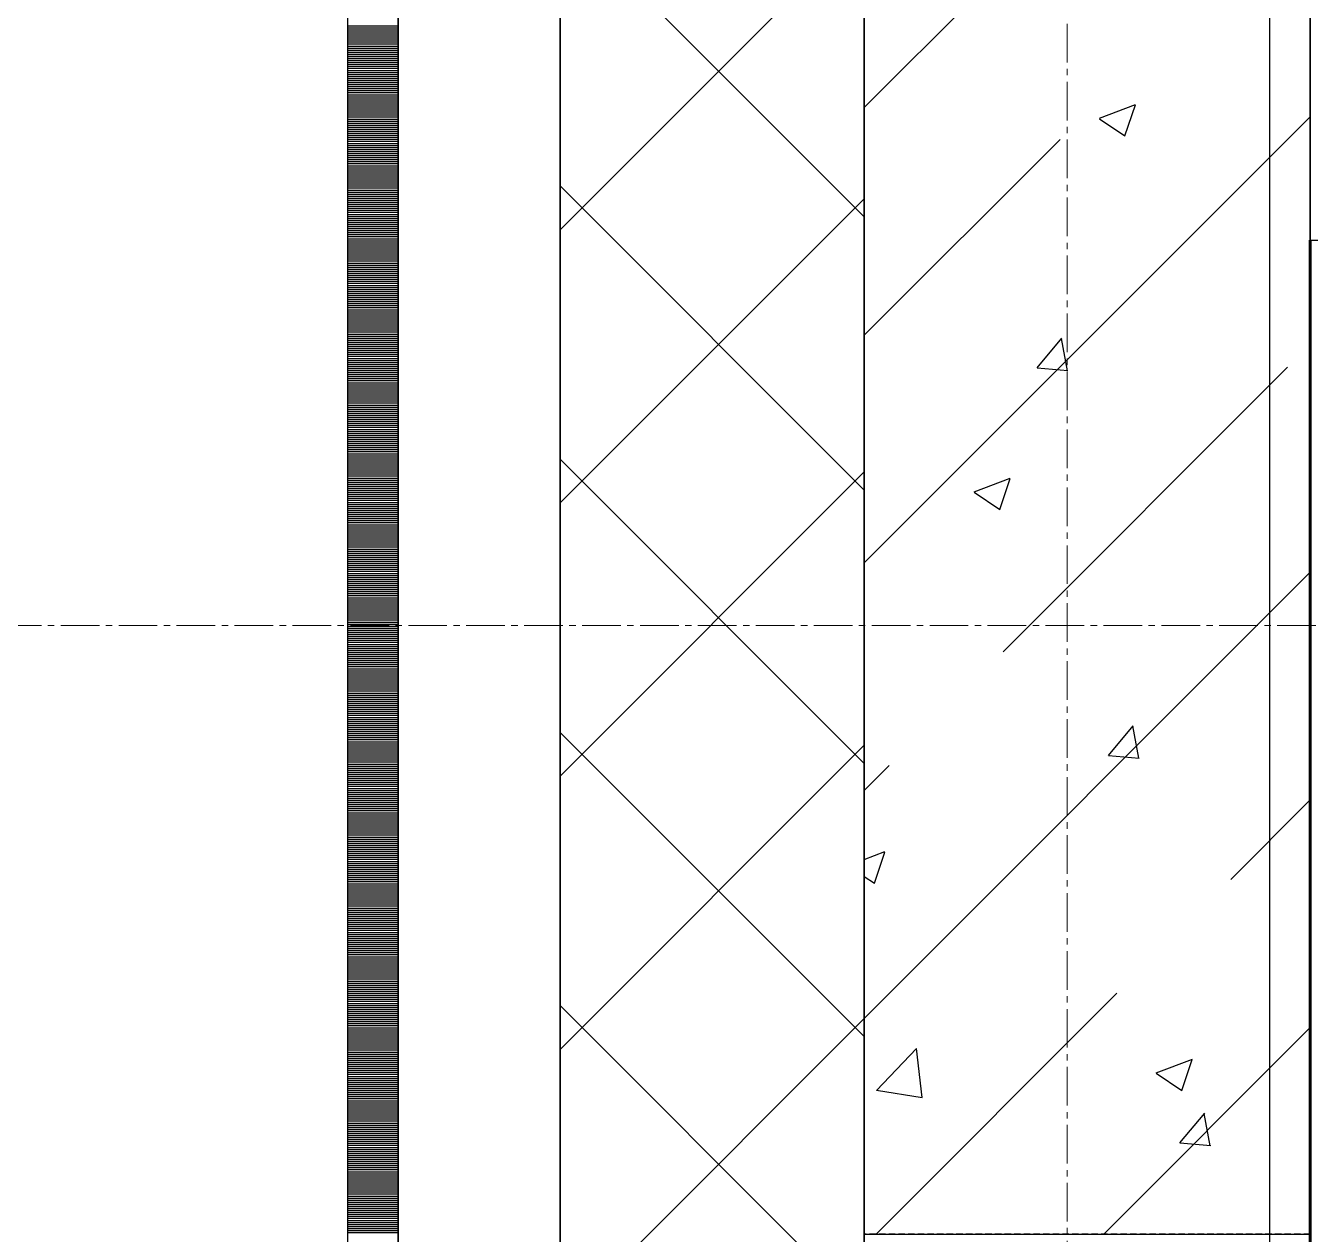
# Model space of a CAD drawing. Header units: millimetres. Extents: x 538266 to 1167394, y 114608 to 637157.
# Drawn here: x 1045920 to 1046554, y 522869 to 523464 of the extents above; entities that cross this region are included whole.
import ezdxf

# ---------------------------------------------------------------- set-up
doc = ezdxf.new("R2010")
doc.units = ezdxf.units.MM
for name, pattern in [('CENTER2', [28.575, 19.05, -3.175, 3.175, -3.175]), ('DASHED', [19.05, 12.7, -6.35]), ('HIDDEN2', [4.7625, 3.175, -1.5875])]:
    doc.linetypes.add(name, pattern=pattern)
for name, color, linetype, lineweight in [('0) шт стен 3 эт', 150, 'Continuous', 60), ('АР_Колонны', 70, 'Continuous', 30), ('АР_Стены ЖБ', 7, 'Continuous', 35), ('АР_Стены ПЕНОблок', 52, 'Continuous', 20), ('АР_Тонкая', 254, 'Continuous', 5), ('АР_Утеплитель', 31, 'Continuous', 0), ('АР_Штриховка', 8, 'Continuous', 0)]:
    doc.layers.add(name, color=color, linetype=linetype, lineweight=lineweight)
doc.layers.add('АР_Делит', color=120, linetype='Continuous', lineweight=0, plot=False)
doc.layers.add('РД_Оси_100', color=7, linetype='Continuous', lineweight=0, true_color=0x525252)
doc.layers.add('ФВ-5', color=7, linetype='Continuous')

# ---------------------------------------------------------------- blocks, each defined once
blk = doc.blocks.new('СОШ_2200_АР_ОСИ_М100_28.05.24')
at = {"layer": 'АР_Делит', "color": 251, "linetype": 'DASHED', "true_color": 0x636466}
blk.add_lwpolyline([(114955, 135155), (114955, -355), (93595.036, -355), (93595.036, 13855), (94145, 13855), (94145, 68320), (66055, 68320), (66055, 13857.73), (83455, 13857.73), (83455, -355), (45245, -355), (45245, 13145), (44695, 13145), (44695, 26755), (45245, 26755), (45245, 68320), (20455, 68320), (20455, 26755), (27955, 26755), (27955, 13145), (-355, 13145), (-355, 100855)], dxfattribs=at)
at = {"layer": 'РД_Оси_100', "color": 251, "linetype": 'CENTER2', "true_color": 0x636466}
blk.add_line((0, -6155), (0, 139938.679), dxfattribs=at)
blk.add_lwpolyline([(29555, 26400), (-5454.958, 26400), (-5954.958, 26250)], dxfattribs=at)
blk = doc.blocks.new('3_этаж1')
at = {"layer": 'АР_Колонны', "color": 18, "linetype": 'HIDDEN2', "lineweight": 25, "true_color": 0x000000}
for p, q in [((684283.57, 522868.74), (684283.57, 524068.74)), ((684503.57, 524068.74), (684503.57, 522868.74)), ((684503.57, 522868.74), (684283.57, 522868.74))]:
    blk.add_line(p, q, dxfattribs=at)
at = {"layer": 'АР_Колонны', "color": 18, "linetype": 'Continuous', "lineweight": 25, "true_color": 0x000000}
for p, q in [((684283.57, 524068.74), (684283.57, 522868.74)), ((684283.57, 524068.74), (684283.57, 522868.74)), ((684503.57, 522868.74), (684503.57, 524068.74)), ((684503.57, 522868.74), (684503.57, 524068.74)), ((684283.57, 522868.74), (684503.57, 522868.74)), ((684283.57, 522868.74), (684503.57, 522868.74))]:
    blk.add_line(p, q, dxfattribs=at)
at = {"layer": 'АР_Стены ЖБ', "color": 18, "linetype": 'Continuous', "lineweight": 25, "true_color": 0x000000}
for p, q in [((684283.57, 524068.74), (684283.57, 522868.74)), ((684503.57, 522868.74), (684503.57, 524068.74)), ((684503.57, 523578.74), (684503.57, 523358.74)), ((684503.57, 523358.74), (691083.57, 523358.74)), ((684283.57, 522868.74), (684503.57, 522868.74))]:
    blk.add_line(p, q, dxfattribs=at)
at = {"layer": 'АР_Стены ПЕНОблок', "color": 18, "linetype": 'Continuous', "lineweight": 25, "true_color": 0x000000}
for p, q in [((684283.57, 587568.74), (684283.57, 511368.74)), ((684483.57, 511368.74), (684483.57, 587568.74))]:
    blk.add_line(p, q, dxfattribs=at)
at = {"layer": 'АР_Тонкая', "color": 18, "linetype": 'Continuous', "lineweight": 25, "true_color": 0x000000}
for p, q in [((684028.57, 587568.74), (684028.57, 511368.74)), ((684053.57, 587568.74), (684053.57, 511368.74)), ((684053.57, 511368.74), (684053.57, 587568.74)), ((684133.57, 511368.74), (684133.57, 587568.74))]:
    blk.add_line(p, q, dxfattribs=at)
at = {"layer": 'АР_Утеплитель', "color": 18, "linetype": 'Continuous', "lineweight": 25, "true_color": 0x000000}
for p, q in [((684133.57, 587568.74), (684133.57, 511368.74)), ((684283.57, 511368.74), (684283.57, 587568.74))]:
    blk.add_line(p, q, dxfattribs=at)
at = {"layer": 'АР_Штриховка', "color": 18, "linetype": 'Continuous', "lineweight": 25, "true_color": 0x000000}
for p, q in [((684283.57, 523424.11), (684503.57, 523644.11)), ((684283.57, 523370.2), (684133.57, 523520.2)), ((684133.57, 523363.91), (684283.57, 523513.91)), ((684028.57, 523464.49), (684053.57, 523464.49)), ((684028.57, 523463.49), (684053.57, 523463.49)), ((684028.57, 523462.49), (684053.57, 523462.49)), ((684028.57, 523461.49), (684053.57, 523461.49)), ((684028.57, 523460.49), (684053.57, 523460.49)), ((684028.57, 523459.49), (684053.57, 523459.49)), ((684028.57, 523458.49), (684053.57, 523458.49)), ((684028.57, 523457.49), (684053.57, 523457.49)), ((684028.57, 523456.49), (684053.57, 523456.49)), ((684028.57, 523455.49), (684053.57, 523455.49)), ((684028.57, 523454.49), (684053.57, 523454.49)), ((684028.57, 523453.49), (684053.57, 523453.49)), ((684028.57, 523452.49), (684053.57, 523452.49)), ((684028.57, 523451.49), (684053.57, 523451.49)), ((684028.57, 523450.49), (684053.57, 523450.49)), ((684028.57, 523449.49), (684053.57, 523449.49)), ((684028.57, 523448.49), (684053.57, 523448.49)), ((684028.57, 523447.49), (684053.57, 523447.49)), ((684028.57, 523446.49), (684053.57, 523446.49)), ((684028.57, 523445.49), (684053.57, 523445.49)), ((684028.57, 523444.49), (684053.57, 523444.49)), ((684028.57, 523443.49), (684053.57, 523443.49)), ((684028.57, 523442.49), (684053.57, 523442.49)), ((684028.57, 523441.49), (684053.57, 523441.49)), ((684028.57, 523440.49), (684053.57, 523440.49)), ((684028.57, 523439.49), (684053.57, 523439.49)), ((684028.57, 523438.49), (684053.57, 523438.49)), ((684028.57, 523437.49), (684053.57, 523437.49)), ((684028.57, 523436.49), (684053.57, 523436.49)), ((684028.57, 523435.49), (684053.57, 523435.49)), ((684028.57, 523434.49), (684053.57, 523434.49)), ((684028.57, 523433.49), (684053.57, 523433.49)), ((684028.57, 523432.49), (684053.57, 523432.49)), ((684028.57, 523431.49), (684053.57, 523431.49)), ((684028.57, 523430.49), (684053.57, 523430.49)), ((684028.57, 523429.49), (684053.57, 523429.49)), ((684028.57, 523428.49), (684053.57, 523428.49)), ((684028.57, 523427.49), (684053.57, 523427.49)), ((684028.57, 523426.49), (684053.57, 523426.49)), ((684028.57, 523425.49), (684053.57, 523425.49)), ((684399.59, 523418.83), (684417.37, 523425.66)), ((684412.15, 523410.12), (684417.3, 523425.47)), ((684028.57, 523424.49), (684053.57, 523424.49)), ((684028.57, 523423.49), (684053.57, 523423.49)), ((684028.57, 523422.49), (684053.57, 523422.49)), ((684028.57, 523421.49), (684053.57, 523421.49)), ((684028.57, 523420.49), (684053.57, 523420.49)), ((684028.57, 523419.49), (684053.57, 523419.49)), ((684283.57, 523199.6), (684503.57, 523419.6)), ((684399.51, 523418.65), (684412.14, 523410.13)), ((684028.57, 523418.49), (684053.57, 523418.49)), ((684028.57, 523417.49), (684053.57, 523417.49)), ((684028.57, 523416.49), (684053.57, 523416.49)), ((684028.57, 523415.49), (684053.57, 523415.49)), ((684028.57, 523414.49), (684053.57, 523414.49)), ((684028.57, 523413.49), (684053.57, 523413.49)), ((684028.57, 523412.49), (684053.57, 523412.49)), ((684028.57, 523411.49), (684053.57, 523411.49)), ((684028.57, 523410.49), (684053.57, 523410.49)), ((684028.57, 523409.49), (684053.57, 523409.49)), ((684028.57, 523408.49), (684053.57, 523408.49)), ((684028.57, 523407.49), (684053.57, 523407.49)), ((684028.57, 523406.49), (684053.57, 523406.49)), ((684283.57, 523311.85), (684380.1, 523408.38)), ((684028.57, 523405.49), (684053.57, 523405.49)), ((684028.57, 523404.49), (684053.57, 523404.49)), ((684028.57, 523403.49), (684053.57, 523403.49)), ((684028.57, 523402.49), (684053.57, 523402.49)), ((684028.57, 523401.49), (684053.57, 523401.49)), ((684028.57, 523400.49), (684053.57, 523400.49)), ((684028.57, 523399.49), (684053.57, 523399.49)), ((684028.57, 523398.49), (684053.57, 523398.49)), ((684028.57, 523397.49), (684053.57, 523397.49)), ((684028.57, 523396.49), (684053.57, 523396.49)), ((684028.57, 523395.49), (684053.57, 523395.49)), ((684028.57, 523394.49), (684053.57, 523394.49)), ((684028.57, 523393.49), (684053.57, 523393.49)), ((684028.57, 523392.49), (684053.57, 523392.49)), ((684028.57, 523391.49), (684053.57, 523391.49)), ((684028.57, 523390.49), (684053.57, 523390.49)), ((684028.57, 523389.49), (684053.57, 523389.49)), ((684028.57, 523388.49), (684053.57, 523388.49)), ((684028.57, 523387.49), (684053.57, 523387.49)), ((684028.57, 523386.49), (684053.57, 523386.49)), ((684028.57, 523385.49), (684053.57, 523385.49)), ((684028.57, 523384.49), (684053.57, 523384.49)), ((684028.57, 523383.49), (684053.57, 523383.49)), ((684028.57, 523382.49), (684053.57, 523382.49)), ((684028.57, 523381.49), (684053.57, 523381.49)), ((684028.57, 523380.49), (684053.57, 523380.49)), ((684283.57, 523235.49), (684133.57, 523385.49)), ((684028.57, 523379.49), (684053.57, 523379.49)), ((684028.57, 523378.49), (684053.57, 523378.49)), ((684028.57, 523377.49), (684053.57, 523377.49)), ((684028.57, 523376.49), (684053.57, 523376.49)), ((684028.57, 523375.49), (684053.57, 523375.49)), ((684028.57, 523374.49), (684053.57, 523374.49)), ((684133.57, 523229.21), (684283.57, 523379.21)), ((684028.57, 523373.49), (684053.57, 523373.49)), ((684028.57, 523372.49), (684053.57, 523372.49)), ((684028.57, 523371.49), (684053.57, 523371.49)), ((684028.57, 523370.49), (684053.57, 523370.49)), ((684028.57, 523369.49), (684053.57, 523369.49)), ((684028.57, 523368.49), (684053.57, 523368.49)), ((684028.57, 523367.49), (684053.57, 523367.49)), ((684028.57, 523366.49), (684053.57, 523366.49)), ((684028.57, 523365.49), (684053.57, 523365.49)), ((684028.57, 523364.49), (684053.57, 523364.49)), ((684028.57, 523363.49), (684053.57, 523363.49)), ((684028.57, 523362.49), (684053.57, 523362.49)), ((684028.57, 523361.49), (684053.57, 523361.49)), ((684028.57, 523360.49), (684053.57, 523360.49)), ((684028.57, 523359.49), (684053.57, 523359.49)), ((684028.57, 523358.49), (684053.57, 523358.49)), ((684028.57, 523357.49), (684053.57, 523357.49)), ((684028.57, 523356.49), (684053.57, 523356.49)), ((684028.57, 523355.49), (684053.57, 523355.49)), ((684028.57, 523354.49), (684053.57, 523354.49)), ((684028.57, 523353.49), (684053.57, 523353.49)), ((684028.57, 523352.49), (684053.57, 523352.49)), ((684028.57, 523351.49), (684053.57, 523351.49)), ((684028.57, 523350.49), (684053.57, 523350.49)), ((684028.57, 523349.49), (684053.57, 523349.49)), ((684028.57, 523348.49), (684053.57, 523348.49)), ((684028.57, 523347.49), (684053.57, 523347.49)), ((684028.57, 523346.49), (684053.57, 523346.49)), ((684028.57, 523345.49), (684053.57, 523345.49)), ((684028.57, 523344.49), (684053.57, 523344.49)), ((684028.57, 523343.49), (684053.57, 523343.49)), ((684028.57, 523342.49), (684053.57, 523342.49)), ((684028.57, 523341.49), (684053.57, 523341.49)), ((684028.57, 523340.49), (684053.57, 523340.49)), ((684028.57, 523339.49), (684053.57, 523339.49)), ((684028.57, 523338.49), (684053.57, 523338.49)), ((684028.57, 523337.49), (684053.57, 523337.49)), ((684028.57, 523336.49), (684053.57, 523336.49)), ((684028.57, 523335.49), (684053.57, 523335.49)), ((684028.57, 523334.49), (684053.57, 523334.49)), ((684028.57, 523333.49), (684053.57, 523333.49)), ((684028.57, 523332.49), (684053.57, 523332.49)), ((684028.57, 523331.49), (684053.57, 523331.49)), ((684028.57, 523330.49), (684053.57, 523330.49)), ((684028.57, 523329.49), (684053.57, 523329.49)), ((684028.57, 523328.49), (684053.57, 523328.49)), ((684028.57, 523327.49), (684053.57, 523327.49)), ((684028.57, 523326.49), (684053.57, 523326.49)), ((684028.57, 523325.49), (684053.57, 523325.49)), ((684028.57, 523324.49), (684053.57, 523324.49)), ((684028.57, 523323.49), (684053.57, 523323.49)), ((684028.57, 523322.49), (684053.57, 523322.49)), ((684028.57, 523321.49), (684053.57, 523321.49)), ((684028.57, 523320.49), (684053.57, 523320.49)), ((684028.57, 523319.49), (684053.57, 523319.49)), ((684028.57, 523318.49), (684053.57, 523318.49)), ((684028.57, 523317.49), (684053.57, 523317.49)), ((684028.57, 523316.49), (684053.57, 523316.49)), ((684028.57, 523315.49), (684053.57, 523315.49)), ((684028.57, 523314.49), (684053.57, 523314.49)), ((684028.57, 523313.49), (684053.57, 523313.49)), ((684028.57, 523312.49), (684053.57, 523312.49)), ((684028.57, 523311.49), (684053.57, 523311.49)), ((684028.57, 523310.49), (684053.57, 523310.49)), ((684028.57, 523309.49), (684053.57, 523309.49)), ((684028.57, 523308.49), (684053.57, 523308.49)), ((684028.57, 523307.49), (684053.57, 523307.49)), ((684028.57, 523306.49), (684053.57, 523306.49)), ((684028.57, 523305.49), (684053.57, 523305.49)), ((684028.57, 523304.49), (684053.57, 523304.49)), ((684368.77, 523295.79), (684381.02, 523310.38)), ((684383.73, 523294.41), (684380.79, 523310.33)), ((684028.57, 523303.49), (684053.57, 523303.49)), ((684028.57, 523302.49), (684053.57, 523302.49)), ((684028.57, 523301.49), (684053.57, 523301.49)), ((684028.57, 523300.49), (684053.57, 523300.49)), ((684028.57, 523299.49), (684053.57, 523299.49)), ((684028.57, 523298.49), (684053.57, 523298.49)), ((684028.57, 523297.49), (684053.57, 523297.49)), ((684028.57, 523296.49), (684053.57, 523296.49)), ((684028.57, 523295.49), (684053.57, 523295.49)), ((684028.57, 523294.49), (684053.57, 523294.49)), ((684028.57, 523293.49), (684053.57, 523293.49)), ((684028.57, 523292.49), (684053.57, 523292.49)), ((684352.03, 523155.81), (684492.35, 523296.12)), ((684368.77, 523295.78), (684383.95, 523294.45)), ((684028.57, 523291.49), (684053.57, 523291.49)), ((684028.57, 523290.49), (684053.57, 523290.49)), ((684028.57, 523289.49), (684053.57, 523289.49)), ((684028.57, 523288.49), (684053.57, 523288.49)), ((684028.57, 523287.49), (684053.57, 523287.49)), ((684028.57, 523286.49), (684053.57, 523286.49)), ((684028.57, 523285.49), (684053.57, 523285.49)), ((684028.57, 523284.49), (684053.57, 523284.49)), ((684028.57, 523283.49), (684053.57, 523283.49)), ((684028.57, 523282.49), (684053.57, 523282.49)), ((684028.57, 523281.49), (684053.57, 523281.49)), ((684028.57, 523280.49), (684053.57, 523280.49)), ((684028.57, 523279.49), (684053.57, 523279.49)), ((684028.57, 523278.49), (684053.57, 523278.49)), ((684028.57, 523277.49), (684053.57, 523277.49)), ((684028.57, 523276.49), (684053.57, 523276.49)), ((684028.57, 523275.49), (684053.57, 523275.49)), ((684028.57, 523274.49), (684053.57, 523274.49)), ((684028.57, 523273.49), (684053.57, 523273.49)), ((684028.57, 523272.49), (684053.57, 523272.49)), ((684028.57, 523271.49), (684053.57, 523271.49)), ((684028.57, 523270.49), (684053.57, 523270.49)), ((684028.57, 523269.49), (684053.57, 523269.49)), ((684028.57, 523268.49), (684053.57, 523268.49)), ((684028.57, 523267.49), (684053.57, 523267.49)), ((684028.57, 523266.49), (684053.57, 523266.49)), ((684028.57, 523265.49), (684053.57, 523265.49)), ((684028.57, 523264.49), (684053.57, 523264.49)), ((684028.57, 523263.49), (684053.57, 523263.49)), ((684028.57, 523262.49), (684053.57, 523262.49)), ((684028.57, 523261.49), (684053.57, 523261.49)), ((684028.57, 523260.49), (684053.57, 523260.49)), ((684028.57, 523259.49), (684053.57, 523259.49)), ((684028.57, 523258.49), (684053.57, 523258.49)), ((684028.57, 523257.49), (684053.57, 523257.49)), ((684028.57, 523256.49), (684053.57, 523256.49)), ((684028.57, 523255.49), (684053.57, 523255.49)), ((684028.57, 523254.49), (684053.57, 523254.49)), ((684028.57, 523253.49), (684053.57, 523253.49)), ((684028.57, 523252.49), (684053.57, 523252.49)), ((684028.57, 523251.49), (684053.57, 523251.49)), ((684028.57, 523250.49), (684053.57, 523250.49)), ((684028.57, 523249.49), (684053.57, 523249.49)), ((684028.57, 523248.49), (684053.57, 523248.49)), ((684028.57, 523247.49), (684053.57, 523247.49)), ((684283.57, 523100.79), (684133.57, 523250.79)), ((684028.57, 523246.49), (684053.57, 523246.49)), ((684028.57, 523245.49), (684053.57, 523245.49)), ((684028.57, 523244.49), (684053.57, 523244.49)), ((684028.57, 523243.49), (684053.57, 523243.49)), ((684028.57, 523242.49), (684053.57, 523242.49)), ((684028.57, 523241.49), (684053.57, 523241.49)), ((684133.57, 523094.5), (684283.57, 523244.5)), ((684337.79, 523234.64), (684355.57, 523241.47)), ((684350.34, 523225.94), (684355.49, 523241.29)), ((684028.57, 523240.49), (684053.57, 523240.49)), ((684028.57, 523239.49), (684053.57, 523239.49)), ((684028.57, 523238.49), (684053.57, 523238.49)), ((684028.57, 523237.49), (684053.57, 523237.49)), ((684028.57, 523236.49), (684053.57, 523236.49)), ((684028.57, 523235.49), (684053.57, 523235.49)), ((684028.57, 523234.49), (684053.57, 523234.49)), ((684028.57, 523233.49), (684053.57, 523233.49)), ((684028.57, 523232.49), (684053.57, 523232.49)), ((684028.57, 523231.49), (684053.57, 523231.49)), ((684028.57, 523230.49), (684053.57, 523230.49)), ((684028.57, 523229.49), (684053.57, 523229.49)), ((684028.57, 523228.49), (684053.57, 523228.49)), ((684337.7, 523234.46), (684350.34, 523225.94)), ((684028.57, 523227.49), (684053.57, 523227.49)), ((684028.57, 523226.49), (684053.57, 523226.49)), ((684028.57, 523225.49), (684053.57, 523225.49)), ((684028.57, 523224.49), (684053.57, 523224.49)), ((684028.57, 523223.49), (684053.57, 523223.49)), ((684028.57, 523222.49), (684053.57, 523222.49)), ((684028.57, 523221.49), (684053.57, 523221.49)), ((684028.57, 523220.49), (684053.57, 523220.49)), ((684028.57, 523219.49), (684053.57, 523219.49)), ((684028.57, 523218.49), (684053.57, 523218.49)), ((684028.57, 523217.49), (684053.57, 523217.49)), ((684028.57, 523216.49), (684053.57, 523216.49)), ((684028.57, 523215.49), (684053.57, 523215.49)), ((684028.57, 523214.49), (684053.57, 523214.49)), ((684028.57, 523213.49), (684053.57, 523213.49)), ((684028.57, 523212.49), (684053.57, 523212.49)), ((684028.57, 523211.49), (684053.57, 523211.49)), ((684028.57, 523210.49), (684053.57, 523210.49)), ((684028.57, 523209.49), (684053.57, 523209.49)), ((684028.57, 523208.49), (684053.57, 523208.49)), ((684028.57, 523207.49), (684053.57, 523207.49)), ((684028.57, 523206.49), (684053.57, 523206.49)), ((684028.57, 523205.49), (684053.57, 523205.49)), ((684028.57, 523204.49), (684053.57, 523204.49)), ((684028.57, 523203.49), (684053.57, 523203.49)), ((684028.57, 523202.49), (684053.57, 523202.49)), ((684028.57, 523201.49), (684053.57, 523201.49)), ((684028.57, 523200.49), (684053.57, 523200.49)), ((684028.57, 523199.49), (684053.57, 523199.49)), ((684028.57, 523198.49), (684053.57, 523198.49)), ((684028.57, 523197.49), (684053.57, 523197.49)), ((684028.57, 523196.49), (684053.57, 523196.49)), ((684028.57, 523195.49), (684053.57, 523195.49)), ((684028.57, 523194.49), (684053.57, 523194.49)), ((684028.57, 523193.49), (684053.57, 523193.49)), ((684028.57, 523192.49), (684053.57, 523192.49)), ((684028.57, 523191.49), (684053.57, 523191.49)), ((684028.57, 523190.49), (684053.57, 523190.49)), ((684283.57, 522975.09), (684503.57, 523195.09)), ((684028.57, 523189.49), (684053.57, 523189.49)), ((684028.57, 523188.49), (684053.57, 523188.49)), ((684028.57, 523187.49), (684053.57, 523187.49)), ((684028.57, 523186.49), (684053.57, 523186.49)), ((684028.57, 523185.49), (684053.57, 523185.49)), ((684028.57, 523184.49), (684053.57, 523184.49)), ((684028.57, 523183.49), (684053.57, 523183.49)), ((684028.57, 523182.49), (684053.57, 523182.49)), ((684028.57, 523181.49), (684053.57, 523181.49)), ((684028.57, 523180.49), (684053.57, 523180.49)), ((684028.57, 523179.49), (684053.57, 523179.49)), ((684028.57, 523178.49), (684053.57, 523178.49)), ((684028.57, 523177.49), (684053.57, 523177.49)), ((684028.57, 523176.49), (684053.57, 523176.49)), ((684028.57, 523175.49), (684053.57, 523175.49)), ((684028.57, 523174.49), (684053.57, 523174.49)), ((684028.57, 523173.49), (684053.57, 523173.49)), ((684028.57, 523172.49), (684053.57, 523172.49)), ((684028.57, 523171.49), (684053.57, 523171.49)), ((684028.57, 523170.49), (684053.57, 523170.49)), ((684028.57, 523169.49), (684053.57, 523169.49)), ((684028.57, 523168.49), (684053.57, 523168.49)), ((684028.57, 523167.49), (684053.57, 523167.49)), ((684028.57, 523166.49), (684053.57, 523166.49)), ((684028.57, 523165.49), (684053.57, 523165.49)), ((684028.57, 523164.49), (684053.57, 523164.49)), ((684028.57, 523163.49), (684053.57, 523163.49)), ((684028.57, 523162.49), (684053.57, 523162.49)), ((684028.57, 523161.49), (684053.57, 523161.49)), ((684028.57, 523160.49), (684053.57, 523160.49)), ((684028.57, 523159.49), (684053.57, 523159.49)), ((684028.57, 523158.49), (684053.57, 523158.49)), ((684028.57, 523157.49), (684053.57, 523157.49)), ((684028.57, 523156.49), (684053.57, 523156.49)), ((684028.57, 523155.49), (684053.57, 523155.49)), ((684028.57, 523154.49), (684053.57, 523154.49)), ((684028.57, 523153.49), (684053.57, 523153.49)), ((684028.57, 523152.49), (684053.57, 523152.49)), ((684028.57, 523151.49), (684053.57, 523151.49)), ((684028.57, 523150.49), (684053.57, 523150.49)), ((684028.57, 523149.49), (684053.57, 523149.49)), ((684028.57, 523148.49), (684053.57, 523148.49)), ((684028.57, 523147.49), (684053.57, 523147.49)), ((684028.57, 523146.49), (684053.57, 523146.49)), ((684028.57, 523145.49), (684053.57, 523145.49)), ((684028.57, 523144.49), (684053.57, 523144.49)), ((684028.57, 523143.49), (684053.57, 523143.49)), ((684028.57, 523142.49), (684053.57, 523142.49)), ((684028.57, 523141.49), (684053.57, 523141.49)), ((684028.57, 523140.49), (684053.57, 523140.49)), ((684028.57, 523139.49), (684053.57, 523139.49)), ((684028.57, 523138.49), (684053.57, 523138.49)), ((684028.57, 523137.49), (684053.57, 523137.49)), ((684028.57, 523136.49), (684053.57, 523136.49)), ((684028.57, 523135.49), (684053.57, 523135.49)), ((684028.57, 523134.49), (684053.57, 523134.49)), ((684028.57, 523133.49), (684053.57, 523133.49)), ((684028.57, 523132.49), (684053.57, 523132.49)), ((684028.57, 523131.49), (684053.57, 523131.49)), ((684028.57, 523130.49), (684053.57, 523130.49)), ((684028.57, 523129.49), (684053.57, 523129.49)), ((684028.57, 523128.49), (684053.57, 523128.49)), ((684028.57, 523127.49), (684053.57, 523127.49)), ((684028.57, 523126.49), (684053.57, 523126.49)), ((684028.57, 523125.49), (684053.57, 523125.49)), ((684028.57, 523124.49), (684053.57, 523124.49)), ((684028.57, 523123.49), (684053.57, 523123.49)), ((684028.57, 523122.49), (684053.57, 523122.49)), ((684028.57, 523121.49), (684053.57, 523121.49)), ((684028.57, 523120.49), (684053.57, 523120.49)), ((684028.57, 523119.49), (684053.57, 523119.49)), ((684028.57, 523118.49), (684053.57, 523118.49)), ((684028.57, 523117.49), (684053.57, 523117.49)), ((684028.57, 523116.49), (684053.57, 523116.49)), ((684028.57, 523115.49), (684053.57, 523115.49)), ((684028.57, 523114.49), (684053.57, 523114.49)), ((684283.57, 522966.09), (684133.57, 523116.09)), ((684404.02, 523104.73), (684416.26, 523119.33)), ((684418.97, 523103.35), (684416.04, 523119.28)), ((684028.57, 523113.49), (684053.57, 523113.49)), ((684028.57, 523112.49), (684053.57, 523112.49)), ((684028.57, 523111.49), (684053.57, 523111.49)), ((684028.57, 523110.49), (684053.57, 523110.49)), ((684028.57, 523109.49), (684053.57, 523109.49)), ((684028.57, 523108.49), (684053.57, 523108.49)), ((684133.57, 522959.8), (684283.57, 523109.8)), ((684028.57, 523107.49), (684053.57, 523107.49)), ((684028.57, 523106.49), (684053.57, 523106.49)), ((684028.57, 523105.49), (684053.57, 523105.49)), ((684028.57, 523104.49), (684053.57, 523104.49)), ((684028.57, 523103.49), (684053.57, 523103.49)), ((684028.57, 523102.49), (684053.57, 523102.49)), ((684404.02, 523104.72), (684419.2, 523103.4)), ((684028.57, 523101.49), (684053.57, 523101.49)), ((684028.57, 523100.49), (684053.57, 523100.49)), ((684028.57, 523099.49), (684053.57, 523099.49)), ((684028.57, 523098.49), (684053.57, 523098.49)), ((684028.57, 523097.49), (684053.57, 523097.49)), ((684028.57, 523096.49), (684053.57, 523096.49)), ((684028.57, 523095.49), (684053.57, 523095.49)), ((684283.57, 523087.35), (684295.91, 523099.68)), ((684028.57, 523094.49), (684053.57, 523094.49)), ((684028.57, 523093.49), (684053.57, 523093.49)), ((684028.57, 523092.49), (684053.57, 523092.49)), ((684028.57, 523091.49), (684053.57, 523091.49)), ((684028.57, 523090.49), (684053.57, 523090.49)), ((684028.57, 523089.49), (684053.57, 523089.49)), ((684028.57, 523088.49), (684053.57, 523088.49)), ((684028.57, 523087.49), (684053.57, 523087.49)), ((684028.57, 523086.49), (684053.57, 523086.49)), ((684028.57, 523085.49), (684053.57, 523085.49)), ((684028.57, 523084.49), (684053.57, 523084.49)), ((684028.57, 523083.49), (684053.57, 523083.49)), ((684464.29, 523043.55), (684503.57, 523082.84)), ((684028.57, 523082.49), (684053.57, 523082.49)), ((684028.57, 523081.49), (684053.57, 523081.49)), ((684028.57, 523080.49), (684053.57, 523080.49)), ((684028.57, 523079.49), (684053.57, 523079.49)), ((684028.57, 523078.49), (684053.57, 523078.49)), ((684028.57, 523077.49), (684053.57, 523077.49)), ((684028.57, 523076.49), (684053.57, 523076.49)), ((684028.57, 523075.49), (684053.57, 523075.49)), ((684028.57, 523074.49), (684053.57, 523074.49)), ((684028.57, 523073.49), (684053.57, 523073.49)), ((684028.57, 523072.49), (684053.57, 523072.49)), ((684028.57, 523071.49), (684053.57, 523071.49)), ((684028.57, 523070.49), (684053.57, 523070.49)), ((684028.57, 523069.49), (684053.57, 523069.49)), ((684028.57, 523068.49), (684053.57, 523068.49)), ((684028.57, 523067.49), (684053.57, 523067.49)), ((684028.57, 523066.49), (684053.57, 523066.49)), ((684028.57, 523065.49), (684053.57, 523065.49)), ((684028.57, 523064.49), (684053.57, 523064.49)), ((684028.57, 523063.49), (684053.57, 523063.49)), ((684028.57, 523062.49), (684053.57, 523062.49)), ((684028.57, 523061.49), (684053.57, 523061.49)), ((684028.57, 523060.49), (684053.57, 523060.49)), ((684028.57, 523059.49), (684053.57, 523059.49)), ((684028.57, 523058.49), (684053.57, 523058.49)), ((684028.57, 523057.49), (684053.57, 523057.49)), ((684028.57, 523056.49), (684053.57, 523056.49)), ((684028.57, 523055.49), (684053.57, 523055.49)), ((684028.57, 523054.49), (684053.57, 523054.49)), ((684028.57, 523053.49), (684053.57, 523053.49)), ((684028.57, 523052.49), (684053.57, 523052.49)), ((684028.57, 523051.49), (684053.57, 523051.49)), ((684283.57, 523053.37), (684293.77, 523057.28)), ((684288.54, 523041.75), (684293.69, 523057.1)), ((684028.57, 523050.49), (684053.57, 523050.49)), ((684028.57, 523049.49), (684053.57, 523049.49)), ((684028.57, 523048.49), (684053.57, 523048.49)), ((684028.57, 523047.49), (684053.57, 523047.49)), ((684028.57, 523046.49), (684053.57, 523046.49)), ((684028.57, 523045.49), (684053.57, 523045.49)), ((684283.57, 523045.1), (684288.54, 523041.75)), ((684028.57, 523044.49), (684053.57, 523044.49)), ((684028.57, 523043.49), (684053.57, 523043.49)), ((684028.57, 523042.49), (684053.57, 523042.49)), ((684028.57, 523041.49), (684053.57, 523041.49)), ((684028.57, 523040.49), (684053.57, 523040.49)), ((684028.57, 523039.49), (684053.57, 523039.49)), ((684028.57, 523038.49), (684053.57, 523038.49)), ((684028.57, 523037.49), (684053.57, 523037.49)), ((684028.57, 523036.49), (684053.57, 523036.49)), ((684028.57, 523035.49), (684053.57, 523035.49)), ((684028.57, 523034.49), (684053.57, 523034.49)), ((684028.57, 523033.49), (684053.57, 523033.49)), ((684028.57, 523032.49), (684053.57, 523032.49)), ((684028.57, 523031.49), (684053.57, 523031.49)), ((684028.57, 523030.49), (684053.57, 523030.49)), ((684028.57, 523029.49), (684053.57, 523029.49)), ((684028.57, 523028.49), (684053.57, 523028.49)), ((684028.57, 523027.49), (684053.57, 523027.49)), ((684028.57, 523026.49), (684053.57, 523026.49)), ((684028.57, 523025.49), (684053.57, 523025.49)), ((684028.57, 523024.49), (684053.57, 523024.49)), ((684028.57, 523023.49), (684053.57, 523023.49)), ((684028.57, 523022.49), (684053.57, 523022.49)), ((684028.57, 523021.49), (684053.57, 523021.49)), ((684028.57, 523020.49), (684053.57, 523020.49)), ((684028.57, 523019.49), (684053.57, 523019.49)), ((684028.57, 523018.49), (684053.57, 523018.49)), ((684028.57, 523017.49), (684053.57, 523017.49)), ((684028.57, 523016.49), (684053.57, 523016.49)), ((684028.57, 523015.49), (684053.57, 523015.49)), ((684028.57, 523014.49), (684053.57, 523014.49)), ((684028.57, 523013.49), (684053.57, 523013.49)), ((684028.57, 523012.49), (684053.57, 523012.49)), ((684028.57, 523011.49), (684053.57, 523011.49)), ((684028.57, 523010.49), (684053.57, 523010.49)), ((684028.57, 523009.49), (684053.57, 523009.49)), ((684028.57, 523008.49), (684053.57, 523008.49)), ((684028.57, 523007.49), (684053.57, 523007.49)), ((684028.57, 523006.49), (684053.57, 523006.49)), ((684028.57, 523005.49), (684053.57, 523005.49)), ((684028.57, 523004.49), (684053.57, 523004.49)), ((684028.57, 523003.49), (684053.57, 523003.49)), ((684028.57, 523002.49), (684053.57, 523002.49)), ((684028.57, 523001.49), (684053.57, 523001.49)), ((684028.57, 523000.49), (684053.57, 523000.49)), ((684028.57, 522999.49), (684053.57, 522999.49)), ((684028.57, 522998.49), (684053.57, 522998.49)), ((684028.57, 522997.49), (684053.57, 522997.49)), ((684028.57, 522996.49), (684053.57, 522996.49)), ((684028.57, 522995.49), (684053.57, 522995.49)), ((684028.57, 522994.49), (684053.57, 522994.49)), ((684028.57, 522993.49), (684053.57, 522993.49)), ((684028.57, 522992.49), (684053.57, 522992.49)), ((684028.57, 522991.49), (684053.57, 522991.49)), ((684028.57, 522990.49), (684053.57, 522990.49)), ((684028.57, 522989.49), (684053.57, 522989.49)), ((684028.57, 522988.49), (684053.57, 522988.49)), ((684028.57, 522987.49), (684053.57, 522987.49)), ((684028.57, 522986.49), (684053.57, 522986.49)), ((684028.57, 522985.49), (684053.57, 522985.49)), ((684028.57, 522984.49), (684053.57, 522984.49)), ((684028.57, 522983.49), (684053.57, 522983.49)), ((684028.57, 522982.49), (684053.57, 522982.49)), ((684028.57, 522981.49), (684053.57, 522981.49)), ((684283.57, 522831.38), (684133.57, 522981.38)), ((684289.48, 522868.74), (684408.16, 522987.43)), ((684028.57, 522980.49), (684053.57, 522980.49)), ((684028.57, 522979.49), (684053.57, 522979.49)), ((684028.57, 522978.49), (684053.57, 522978.49)), ((684028.57, 522977.49), (684053.57, 522977.49)), ((684028.57, 522976.49), (684053.57, 522976.49)), ((684028.57, 522975.49), (684053.57, 522975.49)), ((684133.57, 522825.09), (684283.57, 522975.09)), ((684028.57, 522974.49), (684053.57, 522974.49)), ((684028.57, 522973.49), (684053.57, 522973.49)), ((684028.57, 522972.49), (684053.57, 522972.49)), ((684028.57, 522971.49), (684053.57, 522971.49)), ((684028.57, 522970.49), (684053.57, 522970.49)), ((684028.57, 522969.49), (684053.57, 522969.49)), ((684401.73, 522868.74), (684503.57, 522970.59)), ((684028.57, 522968.49), (684053.57, 522968.49)), ((684028.57, 522967.49), (684053.57, 522967.49)), ((684028.57, 522966.49), (684053.57, 522966.49)), ((684028.57, 522965.49), (684053.57, 522965.49)), ((684028.57, 522964.49), (684053.57, 522964.49)), ((684028.57, 522963.49), (684053.57, 522963.49)), ((684028.57, 522962.49), (684053.57, 522962.49)), ((684028.57, 522961.49), (684053.57, 522961.49)), ((684028.57, 522960.49), (684053.57, 522960.49)), ((684028.57, 522959.49), (684053.57, 522959.49)), ((684028.57, 522958.49), (684053.57, 522958.49)), ((684028.57, 522957.49), (684053.57, 522957.49)), ((684028.57, 522956.49), (684053.57, 522956.49)), ((684289.59, 522939.54), (684309.38, 522960.16)), ((684312.14, 522936.04), (684309.34, 522960.16)), ((684028.57, 522955.49), (684053.57, 522955.49)), ((684028.57, 522954.49), (684053.57, 522954.49)), ((684028.57, 522953.49), (684053.57, 522953.49)), ((684028.57, 522952.49), (684053.57, 522952.49)), ((684028.57, 522951.49), (684053.57, 522951.49)), ((684028.57, 522950.49), (684053.57, 522950.49)), ((684427.6, 522948.19), (684445.38, 522955.02)), ((684440.16, 522939.48), (684445.31, 522954.83)), ((684028.57, 522949.49), (684053.57, 522949.49)), ((684028.57, 522948.49), (684053.57, 522948.49)), ((684028.57, 522947.49), (684053.57, 522947.49)), ((684028.57, 522946.49), (684053.57, 522946.49)), ((684028.57, 522945.49), (684053.57, 522945.49)), ((684028.57, 522944.49), (684053.57, 522944.49)), ((684028.57, 522943.49), (684053.57, 522943.49)), ((684427.52, 522948.01), (684440.15, 522939.49)), ((684028.57, 522942.49), (684053.57, 522942.49)), ((684028.57, 522941.49), (684053.57, 522941.49)), ((684028.57, 522940.49), (684053.57, 522940.49)), ((684028.57, 522939.49), (684053.57, 522939.49)), ((684028.57, 522938.49), (684053.57, 522938.49)), ((684028.57, 522937.49), (684053.57, 522937.49)), ((684289.56, 522939.6), (684312.15, 522936.1)), ((684028.57, 522936.49), (684053.57, 522936.49)), ((684028.57, 522935.49), (684053.57, 522935.49)), ((684028.57, 522934.49), (684053.57, 522934.49)), ((684028.57, 522933.49), (684053.57, 522933.49)), ((684028.57, 522932.49), (684053.57, 522932.49)), ((684028.57, 522931.49), (684053.57, 522931.49)), ((684028.57, 522930.49), (684053.57, 522930.49)), ((684028.57, 522929.49), (684053.57, 522929.49)), ((684028.57, 522928.49), (684053.57, 522928.49)), ((684028.57, 522927.49), (684053.57, 522927.49)), ((684028.57, 522926.49), (684053.57, 522926.49)), ((684028.57, 522925.49), (684053.57, 522925.49)), ((684028.57, 522924.49), (684053.57, 522924.49)), ((684439.26, 522913.68), (684451.5, 522928.27)), ((684454.21, 522912.3), (684451.28, 522928.22)), ((684028.57, 522923.49), (684053.57, 522923.49)), ((684028.57, 522922.49), (684053.57, 522922.49)), ((684028.57, 522921.49), (684053.57, 522921.49)), ((684028.57, 522920.49), (684053.57, 522920.49)), ((684028.57, 522919.49), (684053.57, 522919.49)), ((684028.57, 522918.49), (684053.57, 522918.49)), ((684028.57, 522917.49), (684053.57, 522917.49)), ((684028.57, 522916.49), (684053.57, 522916.49)), ((684028.57, 522915.49), (684053.57, 522915.49)), ((684028.57, 522914.49), (684053.57, 522914.49)), ((684028.57, 522913.49), (684053.57, 522913.49)), ((684028.57, 522912.49), (684053.57, 522912.49)), ((684439.26, 522913.67), (684454.44, 522912.34)), ((684028.57, 522911.49), (684053.57, 522911.49)), ((684028.57, 522910.49), (684053.57, 522910.49)), ((684028.57, 522909.49), (684053.57, 522909.49)), ((684028.57, 522908.49), (684053.57, 522908.49)), ((684028.57, 522907.49), (684053.57, 522907.49)), ((684028.57, 522906.49), (684053.57, 522906.49)), ((684028.57, 522905.49), (684053.57, 522905.49)), ((684028.57, 522904.49), (684053.57, 522904.49)), ((684028.57, 522903.49), (684053.57, 522903.49)), ((684028.57, 522902.49), (684053.57, 522902.49)), ((684028.57, 522901.49), (684053.57, 522901.49)), ((684028.57, 522900.49), (684053.57, 522900.49)), ((684028.57, 522899.49), (684053.57, 522899.49)), ((684028.57, 522898.49), (684053.57, 522898.49)), ((684028.57, 522897.49), (684053.57, 522897.49)), ((684028.57, 522896.49), (684053.57, 522896.49)), ((684028.57, 522895.49), (684053.57, 522895.49)), ((684028.57, 522894.49), (684053.57, 522894.49)), ((684028.57, 522893.49), (684053.57, 522893.49)), ((684028.57, 522892.49), (684053.57, 522892.49)), ((684028.57, 522891.49), (684053.57, 522891.49)), ((684028.57, 522890.49), (684053.57, 522890.49)), ((684028.57, 522889.49), (684053.57, 522889.49)), ((684028.57, 522888.49), (684053.57, 522888.49)), ((684028.57, 522887.49), (684053.57, 522887.49)), ((684028.57, 522886.49), (684053.57, 522886.49)), ((684028.57, 522885.49), (684053.57, 522885.49)), ((684028.57, 522884.49), (684053.57, 522884.49)), ((684028.57, 522883.49), (684053.57, 522883.49)), ((684028.57, 522882.49), (684053.57, 522882.49)), ((684028.57, 522881.49), (684053.57, 522881.49)), ((684028.57, 522880.49), (684053.57, 522880.49)), ((684028.57, 522879.49), (684053.57, 522879.49)), ((684028.57, 522878.49), (684053.57, 522878.49)), ((684028.57, 522877.49), (684053.57, 522877.49)), ((684028.57, 522876.49), (684053.57, 522876.49)), ((684028.57, 522875.49), (684053.57, 522875.49)), ((684028.57, 522874.49), (684053.57, 522874.49)), ((684028.57, 522873.49), (684053.57, 522873.49)), ((684028.57, 522872.49), (684053.57, 522872.49)), ((684028.57, 522871.49), (684053.57, 522871.49)), ((684028.57, 522870.49), (684053.57, 522870.49)), ((684028.57, 522869.49), (684053.57, 522869.49))]:
    blk.add_line(p, q, dxfattribs=at)

msp = doc.modelspace()

# ---------------------------------------------------------------- hatches: boundary and pattern name
at = {"layer": 'ФВ-5'}
h = msp.add_hatch(dxfattribs=at)
h.set_pattern_fill('ANSI31', color=3, scale=300, style=0)
h.paths.add_polyline_path([(1054123.58, 541968.74), (1046553.58, 541968.74), (1046553.58, 510388.74), (1054123.58, 510388.74)])

# ---------------------------------------------------------------- linework, layer by layer
msp.add_lwpolyline([(1054123.58, 541968.74), (1046553.58, 541968.74), (1046553.58, 510388.74), (1054123.58, 510388.74)], close=True)
at = {"layer": '0) шт стен 3 эт', "color": 2}
for points in [[(1046553.58, 523358.74), (1046553.58, 522868.74)], [(1046553.58, 522868.74), (1046542.36, 520153.03)]]:
    msp.add_lwpolyline(points, dxfattribs=at)

# ---------------------------------------------------------------- block references
at = {"layer": '0) шт стен 3 эт', "color": 5, "lineweight": 25}
msp.add_blockref('3_этаж1', (362050.01, 0), dxfattribs=at)
at = {"layer": 'РД_Оси_100', "lineweight": 25}
msp.add_blockref('СОШ_2200_АР_ОСИ_М100_28.05.24', (1046433.58, 496768.74), dxfattribs=at)

doc.saveas('drawing.dxf')
